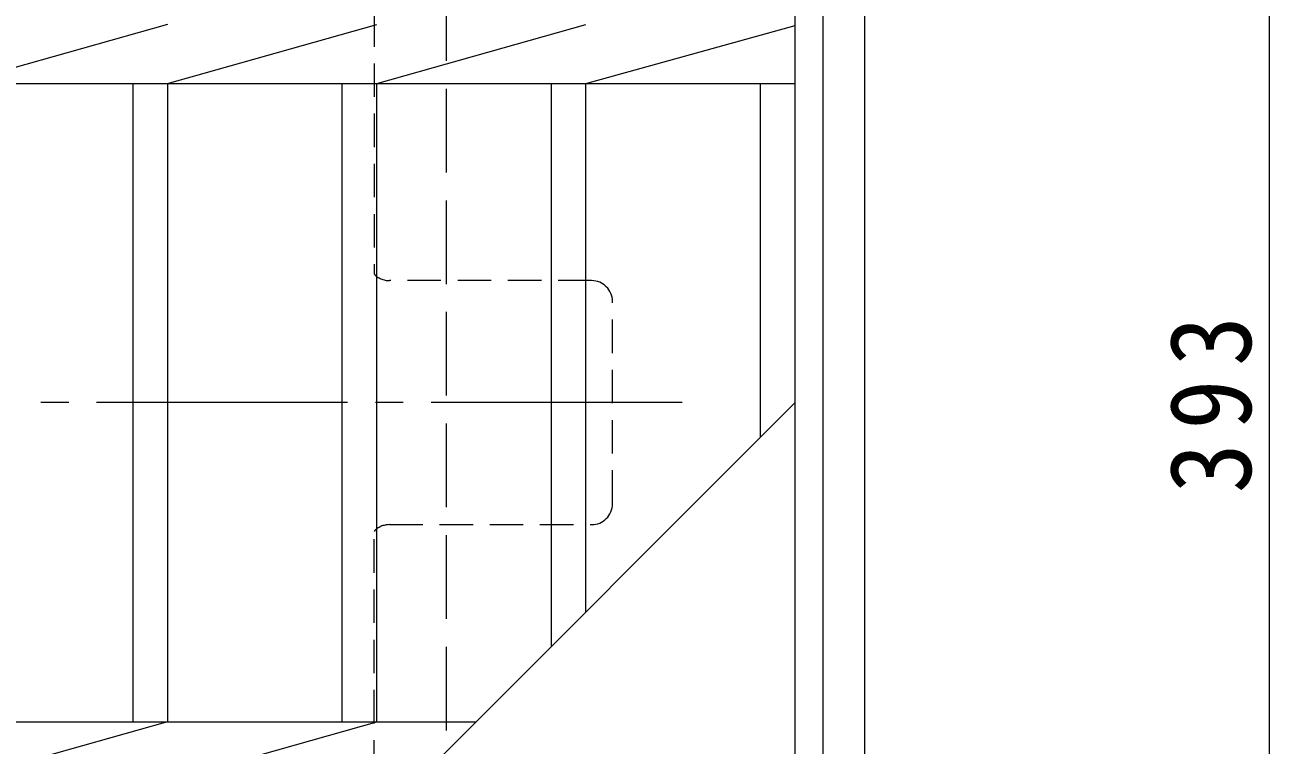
# Model space of a CAD drawing. Units: millimetres at full size, sheet at 1:4; details may follow other scales. Extents: x -1070 to 1072, y -788 to 743.
# Drawn here: x -395.5 to -217, y 306.4 to 409.7 of the extents above; entities that cross this region are included whole.
import ezdxf

# ---------------------------------------------------------------- set-up
doc = ezdxf.new("R2010")
doc.units = ezdxf.units.MM
doc.header["$LTSCALE"] = 4
for name, pattern in [('CHAIN2', [12, 9, -1, 1, -1]), ('DASHED1', [1.8, 1.2, -0.6]), ('DASHED3', [4, 3, -1])]:
    doc.linetypes.add(name, pattern=pattern)
for name, color, linetype, lineweight in [('4-1', 3, 'Continuous', 9), ('4-2', 3, 'Continuous', 9), ('4-4', 7, 'Continuous', 9), ('4-7', 6, 'Continuous', 5)]:
    doc.layers.add(name, color=color, linetype=linetype, lineweight=lineweight)
doc.styles.add('ＭＳ ゴシック', font='')
doc.styles.get('ＭＳ ゴシック').set_extended_font_data('MS Gothic')

msp = doc.modelspace()

# ---------------------------------------------------------------- linework, layer by layer
at = {"layer": '4-1', "color": 2}
for p, q in [((-275, 120.497), (-275, 590.497)), ((-281, 584.497), (-281, 126.497))]:
    msp.add_line(p, q, dxfattribs=at)
at = {"layer": '4-1', "color": 2, "linetype": 'DASHED3'}
msp.add_line((-335, 180.497), (-335, 530.497), dxfattribs=at)
at = {"layer": '4-2'}
for p, q in [((-285, 130.497), (-285, 580.497)), ((-375, 409.738), (-405, 401.257)), ((-375, 401.257), (-345, 409.738)), ((-345, 401.257), (-315, 409.738)), ((-315, 401.257), (-285, 409.596)), ((-735, 401.257), (-285, 401.257)), ((-380, 401.257), (-380, 309.738)), ((-375, 401.257), (-375, 309.738)), ((-350, 401.257), (-350, 309.738)), ((-345, 309.738), (-345, 401.257)), ((-320, 401.257), (-320, 320.497)), ((-315, 325.497), (-315, 401.257)), ((-290, 401.257), (-290, 350.497)), ((-510, 130.497), (-285, 355.497)), ((-735, 309.738), (-330.76, 309.738)), ((-375, 309.738), (-405, 301.257)), ((-375, 301.257), (-345, 309.738))]:
    msp.add_line(p, q, dxfattribs=at)
at = {"layer": '4-4'}
msp.add_line((-217, 551.997), (-217, 158.996), dxfattribs=at)
at = {"layer": '4-7', "color": 2, "linetype": 'DASHED1', "lineweight": 9}
for p, q in [((-345.4, 483.344), (-345.4, 373.958)), ((-314.196, 372.998), (-343.2, 372.998)), ((-311.196, 340.997), (-311.196, 369.998)), ((-343.2, 337.997), (-314.196, 337.997)), ((-345.4, 295.097), (-345.4, 337.036))]:
    msp.add_line(p, q, dxfattribs=at)
at = {"layer": '4-7', "color": 2, "linetype": 'CHAIN2', "lineweight": 9}
msp.add_line((-301.196, 355.497), (-718.803, 355.497), dxfattribs=at)
at = {"layer": '4-7', "color": 2, "linetype": 'DASHED1', "lineweight": 9}
for centre, start, end in [((-343.2, 375.998), 222.83343, 270), ((-314.196, 369.998), 0, 90), ((-314.196, 340.997), 270, 0), ((-343.2, 334.997), 90, 137.16657)]:
    msp.add_arc(centre, 3, start, end, dxfattribs=at)

# ---------------------------------------------------------------- texts
at = {"layer": '4-4', "color": 2, "insert": (-219.4, 342.497), "char_height": 11.73, "attachment_point": 7, "rotation": 90, "style": 'ＭＳ ゴシック'}
msp.add_mtext('\\T1.27;\\W0.9;393', dxfattribs=at)

doc.saveas('drawing.dxf')
